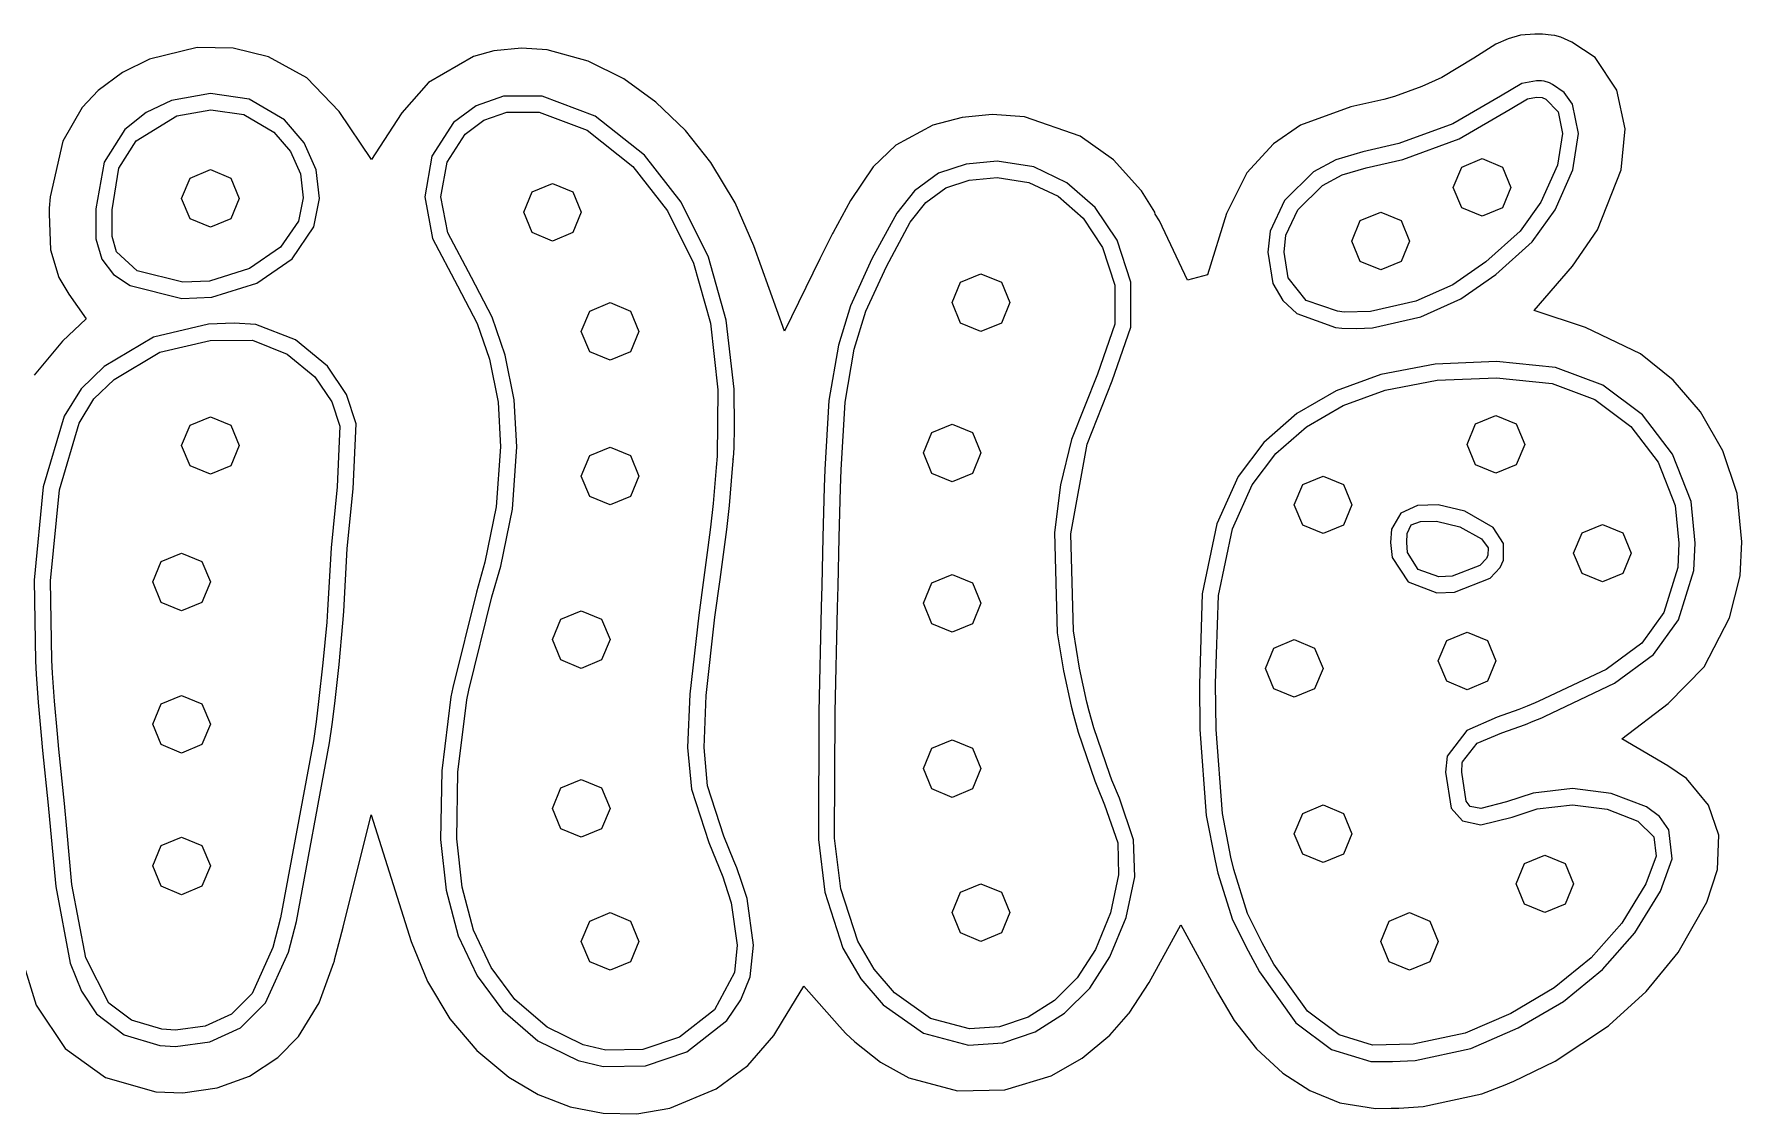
# Model space of a CAD drawing. Extents: x -1.8 to 96.1, y -1.8 to 29.4.
# Drawn here: x 46.69 to 96.1, y -1.81 to 29.44 of the extents above; entities that cross this region are included whole.
import ezdxf

# ---------------------------------------------------------------- set-up
doc = ezdxf.new("R2010")
doc.units = 0

msp = doc.modelspace()

# ---------------------------------------------------------------- linework, layer by layer
at = {"layer": 'Bulbs'}
for p, q in [((87.996783, 25.590767), (88.58605, 25.83485)), ((88.58605, 25.83485), (89.175317, 25.590767)), ((50.952, 24.6848), (51.196083, 25.274067)), ((51.196083, 25.274067), (51.78535, 25.51815)), ((51.78535, 25.51815), (52.374617, 25.274067)), ((52.374617, 25.274067), (52.6187, 24.6848)), ((87.7527, 25.0015), (87.996783, 25.590767)), ((89.175317, 25.590767), (89.4194, 25.0015)), ((60.8522, 24.2848), (61.096283, 24.874067)), ((61.096283, 24.874067), (61.68555, 25.11815)), ((61.68555, 25.11815), (62.274817, 24.874067)), ((62.274817, 24.874067), (62.5189, 24.2848)), ((87.996783, 24.412233), (87.7527, 25.0015)), ((89.4194, 25.0015), (89.175317, 24.412233)), ((89.4194, 25.0015), (89.4194, 25.0015)), ((51.196083, 24.095533), (50.952, 24.6848)), ((52.6187, 24.6848), (52.374617, 24.095533)), ((52.6187, 24.6848), (52.6187, 24.6848)), ((61.096283, 23.695533), (60.8522, 24.2848)), ((62.5189, 24.2848), (62.274817, 23.695533)), ((62.5189, 24.2848), (62.5189, 24.2848)), ((85.063383, 24.040767), (85.65265, 24.28485)), ((85.65265, 24.28485), (86.241917, 24.040767)), ((88.58605, 24.16815), (87.996783, 24.412233)), ((89.175317, 24.412233), (88.58605, 24.16815)), ((51.78535, 23.85145), (51.196083, 24.095533)), ((52.374617, 24.095533), (51.78535, 23.85145)), ((84.8193, 23.4515), (85.063383, 24.040767)), ((86.241917, 24.040767), (86.486, 23.4515)), ((61.68555, 23.45145), (61.096283, 23.695533)), ((62.274817, 23.695533), (61.68555, 23.45145)), ((85.063383, 22.862233), (84.8193, 23.4515)), ((86.486, 23.4515), (86.241917, 22.862233)), ((86.486, 23.4515), (86.486, 23.4515)), ((85.65265, 22.61815), (85.063383, 22.862233)), ((86.241917, 22.862233), (85.65265, 22.61815)), ((73.2524, 21.6681), (73.496483, 22.257367)), ((73.496483, 22.257367), (74.08575, 22.50145)), ((74.08575, 22.50145), (74.675017, 22.257367)), ((74.675017, 22.257367), (74.9191, 21.6681)), ((62.5189, 20.8348), (62.762983, 21.424067)), ((62.762983, 21.424067), (63.35225, 21.66815)), ((63.35225, 21.66815), (63.941517, 21.424067)), ((63.941517, 21.424067), (64.1856, 20.8348)), ((73.496483, 21.078833), (73.2524, 21.6681)), ((74.9191, 21.6681), (74.675017, 21.078833)), ((74.9191, 21.6681), (74.9191, 21.6681)), ((62.762983, 20.245533), (62.5189, 20.8348)), ((64.1856, 20.8348), (63.941517, 20.245533)), ((64.1856, 20.8348), (64.1856, 20.8348)), ((74.08575, 20.83475), (73.496483, 21.078833)), ((74.675017, 21.078833), (74.08575, 20.83475)), ((63.35225, 20.00145), (62.762983, 20.245533)), ((63.941517, 20.245533), (63.35225, 20.00145)), ((51.196083, 18.123967), (51.78535, 18.36805)), ((51.78535, 18.36805), (52.374617, 18.123967)), ((88.396783, 18.157267), (88.98605, 18.40135)), ((88.98605, 18.40135), (89.575317, 18.157267)), ((50.952, 17.5347), (51.196083, 18.123967)), ((52.374617, 18.123967), (52.6187, 17.5347)), ((72.4191, 17.318), (72.663183, 17.907267)), ((72.663183, 17.907267), (73.25245, 18.15135)), ((73.25245, 18.15135), (73.841717, 17.907267)), ((73.841717, 17.907267), (74.0858, 17.318)), ((88.1527, 17.568), (88.396783, 18.157267)), ((89.575317, 18.157267), (89.8194, 17.568)), ((51.196083, 16.945433), (50.952, 17.5347)), ((52.6187, 17.5347), (52.374617, 16.945433)), ((52.6187, 17.5347), (52.6187, 17.5347)), ((62.762983, 17.240567), (63.35225, 17.48465)), ((63.35225, 17.48465), (63.941517, 17.240567)), ((72.663183, 16.728733), (72.4191, 17.318)), ((74.0858, 17.318), (73.841717, 16.728733)), ((74.0858, 17.318), (74.0858, 17.318)), ((88.396783, 16.978733), (88.1527, 17.568)), ((89.8194, 17.568), (89.575317, 16.978733)), ((89.8194, 17.568), (89.8194, 17.568)), ((51.78535, 16.70135), (51.196083, 16.945433)), ((52.374617, 16.945433), (51.78535, 16.70135)), ((62.5189, 16.6513), (62.762983, 17.240567)), ((63.941517, 17.240567), (64.1856, 16.6513)), ((88.98605, 16.73465), (88.396783, 16.978733)), ((89.575317, 16.978733), (88.98605, 16.73465)), ((62.762983, 16.062033), (62.5189, 16.6513)), ((64.1856, 16.6513), (63.941517, 16.062033)), ((64.1856, 16.6513), (64.1856, 16.6513)), ((73.25245, 16.48465), (72.663183, 16.728733)), ((73.841717, 16.728733), (73.25245, 16.48465)), ((83.1526, 15.818), (83.396683, 16.407267)), ((83.396683, 16.407267), (83.98595, 16.65135)), ((83.98595, 16.65135), (84.575217, 16.407267)), ((84.575217, 16.407267), (84.8193, 15.818)), ((63.35225, 15.81795), (62.762983, 16.062033)), ((63.941517, 16.062033), (63.35225, 15.81795)), ((83.396683, 15.228733), (83.1526, 15.818)), ((84.8193, 15.818), (84.575217, 15.228733)), ((84.8193, 15.818), (84.8193, 15.818)), ((83.98595, 14.98465), (83.396683, 15.228733)), ((84.575217, 15.228733), (83.98595, 14.98465)), ((91.2361, 14.418), (91.480183, 15.007267)), ((91.480183, 15.007267), (92.06945, 15.25135)), ((92.06945, 15.25135), (92.658717, 15.007267)), ((92.658717, 15.007267), (92.9028, 14.418)), ((50.362683, 14.173867), (50.95195, 14.41795)), ((50.95195, 14.41795), (51.541217, 14.173867)), ((91.480183, 13.828733), (91.2361, 14.418)), ((92.9028, 14.418), (92.658717, 13.828733)), ((92.9028, 14.418), (92.9028, 14.418)), ((50.1186, 13.5846), (50.362683, 14.173867)), ((51.541217, 14.173867), (51.7853, 13.5846)), ((50.362683, 12.995333), (50.1186, 13.5846)), ((51.7853, 13.5846), (51.541217, 12.995333)), ((51.7853, 13.5846), (51.7853, 13.5846)), ((72.4191, 12.9679), (72.663183, 13.557167)), ((72.663183, 13.557167), (73.25245, 13.80125)), ((73.25245, 13.80125), (73.841717, 13.557167)), ((73.841717, 13.557167), (74.0858, 12.9679)), ((92.06945, 13.58465), (91.480183, 13.828733)), ((92.658717, 13.828733), (92.06945, 13.58465)), ((50.95195, 12.75125), (50.362683, 12.995333)), ((51.541217, 12.995333), (50.95195, 12.75125)), ((72.663183, 12.378633), (72.4191, 12.9679)), ((74.0858, 12.9679), (73.841717, 12.378633)), ((74.0858, 12.9679), (74.0858, 12.9679)), ((61.6855, 11.9179), (61.929583, 12.507167)), ((61.929583, 12.507167), (62.51885, 12.75125)), ((62.51885, 12.75125), (63.108117, 12.507167)), ((63.108117, 12.507167), (63.3522, 11.9179)), ((73.25245, 12.13455), (72.663183, 12.378633)), ((73.841717, 12.378633), (73.25245, 12.13455)), ((61.929583, 11.328633), (61.6855, 11.9179)), ((63.3522, 11.9179), (63.108117, 11.328633)), ((63.3522, 11.9179), (63.3522, 11.9179)), ((82.563383, 11.673867), (83.15265, 11.91795)), ((83.15265, 11.91795), (83.741917, 11.673867)), ((87.3194, 11.3012), (87.563483, 11.890467)), ((87.563483, 11.890467), (88.15275, 12.13455)), ((88.15275, 12.13455), (88.742017, 11.890467)), ((88.742017, 11.890467), (88.9861, 11.3012)), ((82.3193, 11.0846), (82.563383, 11.673867)), ((83.741917, 11.673867), (83.986, 11.0846)), ((62.51885, 11.08455), (61.929583, 11.328633)), ((63.108117, 11.328633), (62.51885, 11.08455)), ((82.563383, 10.495333), (82.3193, 11.0846)), ((83.986, 11.0846), (83.741917, 10.495333)), ((83.986, 11.0846), (83.986, 11.0846)), ((87.563483, 10.711933), (87.3194, 11.3012)), ((88.9861, 11.3012), (88.742017, 10.711933)), ((88.9861, 11.3012), (88.9861, 11.3012)), ((83.15265, 10.25125), (82.563383, 10.495333)), ((83.741917, 10.495333), (83.15265, 10.25125)), ((88.15275, 10.46785), (87.563483, 10.711933)), ((88.742017, 10.711933), (88.15275, 10.46785)), ((50.1186, 9.46787), (50.362683, 10.057137)), ((50.362683, 10.057137), (50.95195, 10.30122)), ((50.95195, 10.30122), (51.541217, 10.057137)), ((51.541217, 10.057137), (51.7853, 9.46787)), ((50.362683, 8.878603), (50.1186, 9.46787)), ((51.7853, 9.46787), (51.541217, 8.878603)), ((51.7853, 9.46787), (51.7853, 9.46787)), ((72.663183, 8.773777), (73.25245, 9.01786)), ((73.25245, 9.01786), (73.841717, 8.773777)), ((50.95195, 8.63452), (50.362683, 8.878603)), ((51.541217, 8.878603), (50.95195, 8.63452)), ((72.4191, 8.18451), (72.663183, 8.773777)), ((73.841717, 8.773777), (74.0858, 8.18451)), ((72.663183, 7.595243), (72.4191, 8.18451)), ((74.0858, 8.18451), (73.841717, 7.595243)), ((74.0858, 8.18451), (74.0858, 8.18451)), ((61.6855, 7.03449), (61.929583, 7.623757)), ((61.929583, 7.623757), (62.51885, 7.86784)), ((62.51885, 7.86784), (63.108117, 7.623757)), ((63.108117, 7.623757), (63.3522, 7.03449)), ((73.25245, 7.35116), (72.663183, 7.595243)), ((73.841717, 7.595243), (73.25245, 7.35116)), ((61.929583, 6.445223), (61.6855, 7.03449)), ((63.3522, 7.03449), (63.108117, 6.445223)), ((63.3522, 7.03449), (63.3522, 7.03449)), ((83.396683, 6.890407), (83.98595, 7.13449)), ((83.98595, 7.13449), (84.575217, 6.890407)), ((62.51885, 6.20114), (61.929583, 6.445223)), ((63.108117, 6.445223), (62.51885, 6.20114)), ((83.1526, 6.30114), (83.396683, 6.890407)), ((84.575217, 6.890407), (84.8193, 6.30114)), ((50.1186, 5.36779), (50.362683, 5.957057)), ((50.362683, 5.957057), (50.95195, 6.20114)), ((50.95195, 6.20114), (51.541217, 5.957057)), ((51.541217, 5.957057), (51.7853, 5.36779)), ((83.396683, 5.711873), (83.1526, 6.30114)), ((84.8193, 6.30114), (84.575217, 5.711873)), ((84.8193, 6.30114), (84.8193, 6.30114)), ((83.98595, 5.46779), (83.396683, 5.711873)), ((84.575217, 5.711873), (83.98595, 5.46779)), ((89.5694, 4.85111), (89.813483, 5.440377)), ((89.813483, 5.440377), (90.40275, 5.68446)), ((90.40275, 5.68446), (90.992017, 5.440377)), ((90.992017, 5.440377), (91.2361, 4.85111)), ((50.362683, 4.778523), (50.1186, 5.36779)), ((51.7853, 5.36779), (51.541217, 4.778523)), ((51.7853, 5.36779), (51.7853, 5.36779)), ((50.95195, 4.53444), (50.362683, 4.778523)), ((51.541217, 4.778523), (50.95195, 4.53444)), ((73.2524, 4.01776), (73.496483, 4.607027)), ((73.496483, 4.607027), (74.08575, 4.85111)), ((74.08575, 4.85111), (74.675017, 4.607027)), ((74.675017, 4.607027), (74.9191, 4.01776)), ((89.813483, 4.261843), (89.5694, 4.85111)), ((91.2361, 4.85111), (90.992017, 4.261843)), ((91.2361, 4.85111), (91.2361, 4.85111)), ((62.762983, 3.773677), (63.35225, 4.01776)), ((63.35225, 4.01776), (63.941517, 3.773677)), ((73.496483, 3.428493), (73.2524, 4.01776)), ((74.9191, 4.01776), (74.675017, 3.428493)), ((74.9191, 4.01776), (74.9191, 4.01776)), ((85.896783, 3.773677), (86.48605, 4.01776)), ((86.48605, 4.01776), (87.075317, 3.773677)), ((90.40275, 4.01776), (89.813483, 4.261843)), ((90.992017, 4.261843), (90.40275, 4.01776)), ((62.5189, 3.18441), (62.762983, 3.773677)), ((63.941517, 3.773677), (64.1856, 3.18441)), ((85.6527, 3.18441), (85.896783, 3.773677)), ((87.075317, 3.773677), (87.3194, 3.18441)), ((62.762983, 2.595143), (62.5189, 3.18441)), ((64.1856, 3.18441), (63.941517, 2.595143)), ((64.1856, 3.18441), (64.1856, 3.18441)), ((74.08575, 3.18441), (73.496483, 3.428493)), ((74.675017, 3.428493), (74.08575, 3.18441)), ((85.896783, 2.595143), (85.6527, 3.18441)), ((87.3194, 3.18441), (87.075317, 2.595143)), ((87.3194, 3.18441), (87.3194, 3.18441)), ((63.35225, 2.35106), (62.762983, 2.595143)), ((63.941517, 2.595143), (63.35225, 2.35106)), ((86.48605, 2.35106), (85.896783, 2.595143)), ((87.075317, 2.595143), (86.48605, 2.35106))]:
    msp.add_line(p, q, dxfattribs=at)
at = {"layer": 'Layer 1'}
for p, q in [((89.342316, 29.300303), (88.986884, 29.150163)), ((89.698275, 29.412666), (89.342316, 29.300303)), ((90.1146, 29.4373), (89.698275, 29.412666)), ((90.114608, 29.437341), (90.1146, 29.4373)), ((90.334762, 29.432621), (90.114608, 29.437341)), ((90.590245, 29.404965), (90.334762, 29.432621)), ((90.689477, 29.394473), (90.590245, 29.404965)), ((90.864737, 29.349596), (90.689477, 29.394473)), ((91.185252, 29.209694), (90.864737, 29.349596)), ((91.859469, 28.761289), (91.185252, 29.209694)), ((50.024457, 28.717139), (49.243878, 28.328963)), ((51.399447, 29.048362), (50.024457, 28.717139)), ((52.448135, 29.033249), (51.399447, 29.048362)), ((53.466627, 28.785376), (52.448135, 29.033249)), ((54.575957, 28.170146), (53.466627, 28.785376)), ((59.400729, 28.793891), (58.100699, 28.042974)), ((59.989441, 28.95955), (59.400729, 28.793891)), ((60.786479, 29.029094), (59.989441, 28.95955)), ((61.530066, 28.984504), (60.786479, 29.029094)), ((62.721086, 28.657418), (61.530066, 28.984504)), ((88.343648, 28.746947), (87.425113, 28.184407)), ((88.986884, 29.150163), (88.343648, 28.746947)), ((92.48804, 27.817121), (91.859469, 28.761289)), ((49.243878, 28.328963), (48.542937, 27.81101)), ((55.508334, 27.195981), (54.575957, 28.170146)), ((63.746296, 28.143816), (62.721086, 28.657418)), ((87.425113, 28.184407), (86.84039, 27.926269)), ((48.542937, 27.81101), (48.072648, 27.316647)), ((51.7901, 27.7214), (50.66045, 27.516762)), ((52.904748, 27.555005), (51.790088, 27.721403)), ((51.790088, 27.721403), (51.7901, 27.7214)), ((58.100699, 28.042974), (57.330224, 27.158167)), ((64.675426, 27.470808), (63.746296, 28.143816)), ((86.84039, 27.926269), (86.050503, 27.634342)), ((89.732886, 28.007118), (89.120003, 27.644867)), ((90.1649, 28.0898), (89.732886, 28.007118)), ((90.308045, 28.083603), (90.1649, 28.089804)), ((90.1649, 28.089804), (90.1649, 28.0898)), ((90.38194, 28.074302), (90.308045, 28.083603)), ((90.534903, 28.025209), (90.38194, 28.074302)), ((90.626886, 27.983351), (90.534903, 28.025209)), ((90.965785, 27.74764), (90.626886, 27.983351)), ((91.200302, 27.412011), (90.965785, 27.74764)), ((92.726281, 26.699881), (92.48804, 27.817121)), ((48.072648, 27.316647), (47.515855, 26.342442)), ((50.66045, 27.516762), (49.930768, 27.167395)), ((53.931038, 26.957626), (52.904748, 27.555005)), ((56.452733, 25.806091), (55.508334, 27.195981)), ((59.47859, 27.36274), (58.82532, 26.879075)), ((60.26399, 27.640268), (59.47859, 27.36274)), ((61.38485, 27.642852), (60.26399, 27.640268)), ((61.3848, 27.6428), (61.38485, 27.642852)), ((62.923313, 27.0669), (61.3848, 27.6428)), ((65.530572, 26.647628), (64.675426, 27.470808)), ((84.788508, 27.332684), (83.332718, 26.801852)), ((85.739195, 27.550136), (84.788508, 27.332684)), ((86.050503, 27.634342), (85.739195, 27.550136)), ((89.120003, 27.644867), (87.737663, 26.84285)), ((91.381879, 26.560701), (91.200302, 27.412011)), ((49.930768, 27.167395), (49.30859, 26.682189)), ((54.499572, 26.289781), (53.931038, 26.957626)), ((57.31156, 27.129361), (56.452733, 25.806091)), ((57.330224, 27.158167), (57.31156, 27.129361)), ((58.82532, 26.879075), (58.19832, 25.907361)), ((64.3479, 25.9375), (62.923313, 27.0669)), ((72.687854, 26.803761), (71.622054, 26.221062)), ((73.536924, 27.028027), (72.687854, 26.803761)), ((74.412044, 27.108102), (73.536924, 27.028027)), ((75.344658, 27.043999), (74.412044, 27.108102)), ((76.951818, 26.481749), (75.344658, 27.043999)), ((83.332718, 26.801852), (82.547036, 26.25919)), ((87.737663, 26.84285), (86.177553, 26.269759)), ((92.609014, 25.515961), (92.726281, 26.699881)), ((47.515855, 26.342442), (47.147716, 24.731052)), ((49.30859, 26.682189), (48.709506, 25.728696)), ((54.843353, 25.514291), (54.499572, 26.289781)), ((66.271896, 25.720548), (65.530572, 26.647628)), ((71.622054, 26.221062), (70.970549, 25.597622)), ((77.916577, 25.798158), (76.951818, 26.481749)), ((82.547036, 26.25919), (81.783617, 25.420795)), ((86.177553, 26.269759), (85.138863, 26.029981)), ((91.21667, 25.510514), (91.381879, 26.560701)), ((48.709506, 25.728696), (48.472465, 24.377939)), ((58.19832, 25.907361), (57.987648, 24.731925)), ((65.414381, 24.579166), (64.3479, 25.9375)), ((66.970832, 24.558563), (66.271896, 25.720548)), ((74.5535, 25.7618), (73.654433, 25.67726)), ((74.553516, 25.76181), (74.5535, 25.7618)), ((75.611231, 25.598956), (74.553516, 25.76181)), ((78.713838, 24.924529), (77.916577, 25.798158)), ((84.35584, 25.802864), (83.703813, 25.452239)), ((85.138863, 26.029981), (84.35584, 25.802864)), ((54.942462, 24.685582), (54.843353, 25.514291)), ((70.970549, 25.597622), (70.311501, 24.624396)), ((72.86058, 25.413501), (72.159848, 24.902422)), ((73.654433, 25.67726), (72.86058, 25.413501)), ((76.573949, 25.139317), (75.611231, 25.598956)), ((81.783617, 25.420795), (81.195375, 24.248955)), ((83.703813, 25.452239), (82.870789, 24.6249)), ((90.702335, 24.349471), (91.21667, 25.510514)), ((91.9255, 23.778171), (92.609014, 25.515961)), ((47.147716, 24.731052), (47.124164, 24.399906)), ((57.987648, 24.731925), (58.214507, 23.525795)), ((72.159848, 24.902422), (71.653897, 24.258348)), ((77.394355, 24.42016), (76.573949, 25.139317)), ((78.728826, 24.904205), (78.713838, 24.924529)), ((79.120807, 24.289476), (78.728826, 24.904205)), ((47.118056, 24.266352), (47.116922, 24.238667)), ((47.116922, 24.238667), (47.16041, 23.200687)), ((47.119056, 24.292222), (47.118056, 24.266352)), ((47.122881, 24.374635), (47.119056, 24.292222)), ((47.124164, 24.399906), (47.122881, 24.374635)), ((48.472465, 24.377939), (48.475817, 23.517565)), ((54.776981, 23.858076), (54.942462, 24.685582)), ((66.205345, 22.980104), (65.414381, 24.579166)), ((67.512806, 23.315288), (66.970832, 24.558563)), ((70.311501, 24.624396), (69.805963, 23.695813)), ((71.653897, 24.258348), (70.928918, 22.935102)), ((78.025136, 23.47875), (77.394355, 24.42016)), ((79.123724, 24.226554), (79.120807, 24.289476)), ((79.252698, 24.033093), (79.123724, 24.226554)), ((81.195375, 24.248955), (80.639314, 22.475575)), ((82.870789, 24.6249), (82.450144, 23.740201)), ((90.040614, 23.424754), (90.702335, 24.349471)), ((54.15121, 22.931509), (54.776981, 23.858076)), ((80.058996, 22.321633), (79.252698, 24.033093)), ((82.450144, 23.740201), (82.38348, 23.127836)), ((91.200405, 22.721221), (91.9255, 23.778171)), ((48.475817, 23.517565), (48.64455, 22.922219)), ((58.214507, 23.525795), (58.937459, 22.151205)), ((68.396952, 20.839998), (67.512806, 23.315288)), ((69.792864, 23.670566), (69.422492, 22.932028)), ((69.805963, 23.695813), (69.792864, 23.670566)), ((78.41891, 22.26539), (78.025136, 23.47875)), ((88.987195, 22.479301), (90.040614, 23.424754)), ((47.16041, 23.200687), (47.402347, 22.39557)), ((48.64455, 22.922219), (48.98448, 22.485769)), ((53.129541, 22.229756), (54.15121, 22.931509)), ((66.716403, 21.165797), (66.205345, 22.980104)), ((69.422492, 22.932028), (68.396952, 20.839998)), ((70.928918, 22.935102), (70.309836, 21.579112)), ((82.38348, 23.127836), (82.536443, 22.219882)), ((47.402347, 22.39557), (47.686458, 21.91827)), ((48.98448, 22.485769), (49.463104, 22.168778)), ((78.418381, 20.95901), (78.41891, 22.26539)), ((80.639314, 22.475575), (80.058996, 22.321633)), ((87.975375, 21.775986), (88.987195, 22.479301)), ((90.089805, 21.443681), (91.200405, 22.721221)), ((47.686458, 21.91827), (48.19451, 21.20082)), ((49.463104, 22.168778), (50.956554, 21.791024)), ((50.956554, 21.791024), (51.831951, 21.828231)), ((51.831951, 21.828231), (53.129541, 22.229756)), ((58.937459, 22.151205), (59.503101, 21.063101)), ((82.536443, 22.219882), (82.817838, 21.733774)), ((86.817305, 21.261806), (87.975375, 21.775986)), ((70.309836, 21.579112), (69.960504, 20.437582)), ((82.817838, 21.733774), (83.228804, 21.355475)), ((83.228804, 21.355475), (84.345113, 20.951232)), ((85.414295, 20.941413), (86.817305, 21.261806)), ((91.575805, 20.953286), (90.089805, 21.443681)), ((48.19451, 21.20082), (47.509343, 20.554773)), ((51.735297, 21.045327), (50.144627, 20.670832)), ((52.4722, 21.0784), (51.735297, 21.045327)), ((52.472201, 21.07841), (52.4722, 21.0784)), ((53.103687, 21.039136), (52.472201, 21.07841)), ((54.244325, 20.589622), (53.103687, 21.039136)), ((59.503101, 21.063101), (59.864534, 20.031445)), ((66.943162, 19.161731), (66.716403, 21.165797)), ((77.88508, 19.40458), (78.418381, 20.95901)), ((84.345113, 20.951232), (84.526495, 20.927978)), ((84.526495, 20.927978), (84.954892, 20.916092)), ((84.954892, 20.916092), (85.414295, 20.941413)), ((93.174255, 20.186237), (91.575805, 20.953286)), ((47.509343, 20.554773), (46.6852, 19.567326)), ((50.144627, 20.670832), (48.712747, 19.816977)), ((55.171777, 19.831976), (54.244325, 20.589622)), ((69.960504, 20.437582), (69.686718, 18.839134)), ((48.712747, 19.816977), (48.04709, 19.174351)), ((55.725314, 19.014494), (55.171777, 19.831976)), ((59.864534, 20.031445), (60.110783, 18.793046)), ((87.230104, 19.892248), (85.65614, 19.589086)), ((89.0089, 19.968391), (87.230104, 19.892248)), ((89.008894, 19.968328), (89.0089, 19.968391)), ((90.713184, 19.792628), (89.008894, 19.968328)), ((92.077322, 19.27898), (90.713184, 19.792628)), ((94.11815, 19.427577), (93.174255, 20.186237)), ((77.156442, 17.57317), (77.88508, 19.40458)), ((85.65614, 19.589086), (84.367364, 19.117987)), ((93.224767, 18.42178), (92.077322, 19.27898)), ((94.907225, 18.508907), (94.11815, 19.427577)), ((48.04709, 19.174351), (47.558817, 18.379857)), ((56.00325, 18.158696), (55.725314, 19.014494)), ((60.110783, 18.793046), (60.183375, 17.493105)), ((66.951946, 18.034151), (66.943162, 19.161731)), ((69.686718, 18.839134), (69.564145, 16.838322)), ((84.367364, 19.117987), (83.229588, 18.457636)), ((47.558817, 18.379857), (46.946635, 16.336816)), ((83.229588, 18.457636), (82.272722, 17.624425)), ((94.097108, 17.27978), (93.224767, 18.42178)), ((95.552286, 17.380538), (94.907225, 18.508907)), ((55.919533, 16.279746), (56.00325, 18.158696)), ((66.941098, 17.492583), (66.951946, 18.034151)), ((60.183375, 17.493105), (60.059352, 15.759875)), ((66.913714, 17.130331), (66.932843, 17.296729)), ((66.932843, 17.296729), (66.941098, 17.492583)), ((76.683642, 14.982486), (77.156442, 17.57317)), ((82.272722, 17.624425), (81.52668, 16.634746)), ((95.964155, 16.147787), (95.552286, 17.380538)), ((66.805179, 15.80225), (66.89768, 16.86523)), ((66.89768, 16.86523), (66.912153, 17.079687)), ((66.912153, 17.079687), (66.917842, 17.147383)), ((66.917842, 17.147383), (66.913714, 17.130331)), ((69.564145, 16.838322), (69.547106, 16.324659)), ((94.635934, 15.911728), (94.097108, 17.27978)), ((46.946635, 16.336816), (46.687037, 13.635447)), ((69.547106, 16.324659), (69.513517, 14.885469)), ((81.52668, 16.634746), (80.912765, 15.269456)), ((55.748483, 14.556856), (55.919533, 16.279746)), ((94.756856, 14.708188), (94.635934, 15.911728)), ((96.104139, 14.742017), (95.964155, 16.147787)), ((60.059352, 15.759875), (59.730174, 14.163075)), ((66.728181, 15.104619), (66.805179, 15.80225)), ((86.537978, 15.239115), (86.809557, 15.339222)), ((86.809557, 15.339222), (87.263275, 15.34594)), ((87.26327, 15.345941), (87.939713, 15.18471)), ((87.263275, 15.34594), (87.26327, 15.345941)), ((66.652735, 14.52481), (66.728181, 15.104619)), ((69.513517, 14.885469), (69.481476, 13.484009)), ((76.763187, 12.17557), (76.683642, 14.982486)), ((80.912765, 15.269456), (80.488106, 13.245254)), ((86.408026, 14.72634), (86.420435, 14.990923)), ((86.420435, 14.990923), (86.537978, 15.239115)), ((87.939713, 15.18471), (88.574815, 14.834861)), ((88.574815, 14.834861), (88.76223, 14.570601)), ((55.647198, 12.730096), (55.748483, 14.556856)), ((66.535945, 13.652513), (66.652735, 14.52481)), ((86.433347, 14.434368), (86.408026, 14.72634)), ((86.736386, 13.941707), (86.433347, 14.434368)), ((88.755165, 14.357888), (88.718994, 14.26332)), ((88.76223, 14.570601), (88.755165, 14.357888)), ((94.71293, 13.92064), (94.756856, 14.708188)), ((96.052418, 13.763677), (96.104139, 14.742017)), ((59.730174, 14.163075), (59.482646, 13.292328)), ((87.332516, 13.73777), (86.736386, 13.941707)), ((88.52469, 14.061265), (87.722673, 13.75379)), ((88.718994, 14.26332), (88.52469, 14.061265)), ((94.266446, 12.48817), (94.71293, 13.92064)), ((46.687037, 13.635447), (46.722176, 11.291927)), ((66.385051, 12.562663), (66.535945, 13.652513)), ((69.481476, 13.484009), (69.463379, 12.860275)), ((87.722673, 13.75379), (87.332516, 13.73777)), ((95.750802, 12.548717), (96.052418, 13.763677)), ((59.482646, 13.292328), (58.797416, 10.534878)), ((69.463379, 12.860275), (69.395166, 9.828935)), ((80.488106, 13.245254), (80.404787, 10.632016)), ((55.512854, 11.195306), (55.622407, 12.394716)), ((55.622407, 12.394716), (55.647198, 12.730096)), ((66.130803, 10.300793), (66.385051, 12.562663)), ((93.546079, 11.48358), (94.266446, 12.48817)), ((95.012822, 11.133857), (95.750802, 12.548717)), ((76.933719, 11.09553), (76.763187, 12.17557)), ((92.422803, 10.65259), (93.546079, 11.48358)), ((46.722176, 11.291927), (46.748026, 10.91469)), ((46.748026, 10.91469), (46.806935, 10.09562)), ((55.38728, 10.069276), (55.512854, 11.195306)), ((77.151794, 10.110062), (76.933719, 11.09553)), ((93.970702, 10.065017), (95.012822, 11.133857)), ((58.797416, 10.534878), (58.747291, 10.264094)), ((80.404787, 10.632016), (80.422885, 9.321506)), ((90.413979, 9.69816), (92.422803, 10.65259)), ((46.806935, 10.09562), (46.889618, 9.147358)), ((55.3108, 9.465179), (55.38728, 10.069276)), ((58.747291, 10.264094), (58.480642, 8.122624)), ((66.071367, 8.796311), (66.130803, 10.300793)), ((77.220006, 9.842895), (77.151794, 10.110062)), ((92.628742, 9.047757), (93.970702, 10.065017)), ((55.235867, 8.928778), (55.3108, 9.465179)), ((69.395166, 9.828935), (69.380191, 6.137175)), ((77.35488, 9.367472), (77.220006, 9.842895)), ((89.161858, 9.21912), (89.843471, 9.461999)), ((89.843471, 9.461999), (90.069814, 9.5545)), ((90.069814, 9.5545), (90.312691, 9.653718)), ((90.312691, 9.653718), (90.413979, 9.69816)), ((46.889618, 9.147358), (46.931993, 8.705525)), ((54.275722, 3.757008), (55.235867, 8.928778)), ((77.813767, 8.011482), (77.35488, 9.367472)), ((80.422885, 9.321506), (80.422885, 9.320977)), ((80.422885, 9.320977), (80.603235, 6.823457)), ((88.017227, 8.378345), (88.441491, 8.920947)), ((88.441491, 8.920947), (89.161858, 9.21912)), ((93.963232, 8.265825), (92.628742, 9.047757)), ((46.931993, 8.705525), (47.09064, 7.126815)), ((66.167492, 7.684423), (66.071367, 8.796311)), ((58.480642, 8.122624), (58.442402, 6.129464)), ((77.877328, 7.851285), (77.813767, 8.011482)), ((88.003284, 8.077588), (88.0131, 8.355607)), ((88.121621, 7.243532), (88.003284, 8.077588)), ((88.0131, 8.355607), (88.017227, 8.378345)), ((94.502388, 7.895324), (93.963232, 8.265825)), ((66.643432, 6.230253), (66.167492, 7.684423)), ((78.092302, 7.324703), (77.877328, 7.851285)), ((90.068788, 7.475559), (89.290541, 7.219244)), ((91.201602, 7.605566), (90.068788, 7.475559)), ((92.319298, 7.465224), (91.201602, 7.605566)), ((93.346678, 7.081528), (92.319298, 7.465224)), ((95.135537, 7.130447), (94.502388, 7.895324)), ((47.09064, 7.126815), (47.157302, 6.401279)), ((78.500728, 6.121084), (78.092302, 7.324703)), ((88.244094, 7.091087), (88.121621, 7.243532)), ((88.552087, 7.031659), (88.244094, 7.091087)), ((89.290541, 7.219244), (88.552087, 7.031659)), ((93.723828, 6.794214), (93.346678, 7.081528)), ((95.436275, 6.259323), (95.135537, 7.130447)), ((55.625759, 3.601218), (56.441634, 6.850768)), ((56.441634, 6.850768), (57.598984, 3.184868)), ((80.603235, 6.823457), (80.860066, 5.518107)), ((93.988448, 6.414124), (93.723828, 6.794214)), ((47.157302, 6.401279), (47.308715, 4.776579)), ((58.442402, 6.129464), (58.60678, 4.664293)), ((66.935921, 5.512468), (66.643432, 6.230253)), ((69.380191, 6.137175), (69.567775, 4.608075)), ((78.537754, 5.056113), (78.500728, 6.121084)), ((94.091283, 5.572316), (93.988448, 6.414124)), ((95.403886, 5.260918), (95.436275, 6.259323)), ((67.017053, 5.31093), (66.935921, 5.512468)), ((80.860066, 5.518107), (80.942232, 5.162574)), ((93.749704, 4.640074), (94.091283, 5.572316)), ((67.060976, 5.194658), (67.017053, 5.31093)), ((67.060977, 5.194129), (67.060976, 5.194658)), ((67.119889, 5.030315), (67.060977, 5.194129)), ((67.31626, 4.423635), (67.119889, 5.030315)), ((78.283499, 3.872542), (78.537754, 5.056113)), ((80.942232, 5.162574), (81.361326, 3.805034)), ((95.091206, 4.322203), (95.403886, 5.260918)), ((47.308715, 4.776579), (47.728021, 2.558614)), ((58.60678, 4.664293), (58.960841, 3.34877)), ((69.567775, 4.608075), (70.092808, 2.987505)), ((93.010457, 3.433455), (93.749704, 4.640074)), ((67.50591, 3.076435), (67.31626, 4.423635)), ((94.257526, 2.864643), (95.091206, 4.322203)), ((54.043177, 2.875409), (54.275722, 3.757008)), ((55.380884, 2.651821), (55.625759, 3.601218)), ((77.818935, 2.733773), (78.283499, 3.872542)), ((78.949031, 1.994137), (79.873251, 3.662697)), ((79.873251, 3.662697), (80.932481, 1.714287)), ((81.361326, 3.805034), (81.815562, 2.912583)), ((46.192704, 3.119581), (46.747427, 1.336771)), ((57.598984, 3.184868), (58.069432, 2.023349)), ((58.960841, 3.34877), (59.50772, 2.187885)), ((67.404625, 2.158146), (67.50591, 3.076435)), ((70.092808, 2.987505), (70.610751, 2.103373)), ((92.072365, 2.368197), (93.010457, 3.433455)), ((47.728021, 2.558614), (48.058132, 1.740522)), ((53.381204, 1.404179), (54.043177, 2.875409)), ((54.934008, 1.411655), (55.358411, 2.572785)), ((55.358411, 2.572785), (55.365487, 2.597649)), ((55.365487, 2.597649), (55.373873, 2.626953)), ((55.373873, 2.626953), (55.380884, 2.651821)), ((77.232903, 1.835182), (77.818935, 2.733773)), ((81.815562, 2.912583), (82.142674, 2.308486)), ((93.337548, 1.737712), (94.257526, 2.864643)), ((58.069432, 2.023349), (58.712594, 0.948308)), ((59.50772, 2.187885), (60.250552, 1.186624)), ((67.137696, 1.489949), (67.404625, 2.158146)), ((70.610751, 2.103373), (71.252938, 1.351435)), ((78.370624, 1.107631), (78.949031, 1.994137)), ((82.142674, 2.308486), (83.199974, 0.832096)), ((90.942515, 1.448629), (92.072365, 2.368197)), ((48.058132, 1.740522), (48.491585, 1.092569)), ((66.734782, 0.897917), (67.137696, 1.489949)), ((68.342463, 0.873483), (68.963035, 1.893393)), ((68.963035, 1.893393), (69.990815, 0.721063)), ((76.504506, 1.105126), (77.232903, 1.835182)), ((80.932481, 1.714287), (81.415222, 0.896211)), ((92.263566, 0.756123), (93.337548, 1.737712)), ((46.747427, 1.336771), (47.582617, 0.089291)), ((48.491585, 1.092569), (49.292117, 0.481713)), ((52.654117, 0.687945), (53.381204, 1.404179)), ((54.335923, 0.432697), (54.934008, 1.411655)), ((60.250552, 1.186624), (61.266288, 0.311294)), ((71.252938, 1.351435), (72.423828, 0.529499)), ((75.657274, 0.567857), (76.504506, 1.105126)), ((77.812252, 0.474666), (78.355055, 1.087482)), ((78.355055, 1.087482), (78.370624, 1.107631)), ((89.627994, 0.679084), (90.942515, 1.448629)), ((51.766343, 0.27971), (52.654117, 0.687945)), ((58.712594, 0.948308), (59.493363, 0.030417)), ((65.573735, -0.010714), (66.734782, 0.897917)), ((68.089226, 0.465797), (68.342463, 0.873483)), ((69.990815, 0.721063), (70.176027, 0.523372)), ((70.176027, 0.523372), (70.431402, 0.275357)), ((72.423828, 0.529499), (73.720998, 0.180445)), ((74.714735, 0.247623), (75.657274, 0.567857)), ((81.415222, 0.896211), (82.057025, 0.078587)), ((83.199974, 0.832096), (84.230163, 0.058893)), ((88.258054, 0.087392), (89.627994, 0.679084)), ((90.705648, -0.277755), (92.243318, 0.740015)), ((92.243318, 0.740015), (92.263566, 0.756123)), ((47.582617, 0.089291), (48.753127, -0.753058)), ((49.292117, 0.481713), (50.321445, 0.176347)), ((50.321445, 0.176347), (50.776197, 0.147926)), ((50.776197, 0.147926), (51.766343, 0.27971)), ((53.739856, -0.17873), (54.335923, 0.432697)), ((59.493363, 0.030417), (60.418554, -0.741362)), ((61.266288, 0.311294), (62.426642, -0.257726)), ((67.34262, -0.405431), (68.089226, 0.465797)), ((70.431402, 0.275357), (71.174973, -0.306248)), ((73.720998, 0.180445), (74.714735, 0.247623)), ((77.016266, -0.190995), (77.812252, 0.474666)), ((82.057025, 0.078587), (82.819932, -0.626729)), ((84.230163, 0.058893), (85.371414, -0.291864)), ((86.645754, -0.260908), (88.258054, 0.087392)), ((52.917363, -0.713057), (53.739856, -0.17873)), ((62.426642, -0.257726), (63.154245, -0.431359)), ((63.154245, -0.431359), (64.377897, -0.41257)), ((64.377897, -0.41257), (65.573735, -0.010714)), ((66.417736, -1.085093), (67.34262, -0.405431)), ((71.174973, -0.306248), (72.002752, -0.759473)), ((76.114932, -0.704534), (77.016266, -0.190995)), ((85.371414, -0.291864), (85.98998, -0.293981)), ((85.98998, -0.293981), (86.645754, -0.260908)), ((89.482708, -0.87008), (90.705648, -0.277755)), ((48.753127, -0.753058), (50.205987, -1.166681)), ((51.979472, -1.05726), (52.917363, -0.713057)), ((60.418554, -0.741362), (61.275811, -1.241933)), ((72.002752, -0.759473), (73.408212, -1.143636)), ((74.778572, -1.110347), (76.114932, -0.704534)), ((82.819932, -0.626729), (83.604364, -1.132666)), ((88.583421, -1.226957), (89.257261, -0.965977)), ((89.257261, -0.965977), (89.4583, -0.880619)), ((89.4583, -0.880619), (89.482708, -0.87008)), ((50.205987, -1.166681), (50.989843, -1.196223)), ((50.989843, -1.196223), (51.979472, -1.05726)), ((61.275811, -1.241933), (62.202074, -1.598414)), ((65.078886, -1.638824), (66.417736, -1.085093)), ((73.408212, -1.143636), (74.778572, -1.110347)), ((83.604364, -1.132666), (84.469032, -1.482904)), ((86.879991, -1.589631), (88.583421, -1.226957)), ((62.202074, -1.598414), (63.154046, -1.790505)), ((63.154046, -1.790505), (64.123505, -1.805406)), ((64.123505, -1.805406), (65.078886, -1.638824)), ((84.469032, -1.482904), (85.500622, -1.650151)), ((85.500622, -1.650151), (85.952306, -1.643041)), ((85.952306, -1.643041), (86.123696, -1.637996)), ((86.123696, -1.637996), (86.174555, -1.636596)), ((86.174555, -1.636596), (86.879991, -1.589631))]:
    msp.add_line(p, q, dxfattribs=at)
at = {"layer": 'Text'}
for p, q in [((50.81853, 27.072425), (51.798808, 27.249709)), ((51.798808, 27.249709), (52.75445, 27.108281)), ((87.927594, 26.411159), (89.402624, 27.267278)), ((89.402624, 27.267278), (89.902254, 27.567033)), ((89.902254, 27.567033), (90.164986, 27.618074)), ((90.164986, 27.618074), (90.323703, 27.603575)), ((90.323703, 27.603575), (90.434505, 27.552481)), ((90.434505, 27.552481), (90.785712, 27.192946)), ((90.785712, 27.192946), (90.910405, 26.559287)), ((49.64132, 26.347522), (50.81853, 27.072425)), ((52.75445, 27.108281), (53.618582, 26.604441)), ((59.159186, 26.545387), (59.697755, 26.949288)), ((59.697755, 26.949288), (60.360386, 27.178509)), ((60.360386, 27.178509), (61.30207, 27.178509)), ((61.30207, 27.178509), (62.688517, 26.658241)), ((49.141217, 25.561265), (49.64132, 26.347522)), ((53.618582, 26.604441), (54.100642, 26.03992)), ((58.637906, 25.73635), (59.159186, 26.545387)), ((62.688517, 26.658241), (64.01069, 25.607769)), ((86.291024, 25.811921), (87.927594, 26.411159)), ((90.910405, 26.559287), (90.766818, 25.645458)), ((54.100642, 26.03992), (54.389029, 25.392004)), ((58.45945, 24.734707), (58.637906, 25.73635)), ((85.235874, 25.568112), (86.291024, 25.811921)), ((48.943581, 24.351392), (49.141217, 25.561265)), ((54.389029, 25.392004), (54.471342, 24.705336)), ((64.01069, 25.607769), (65.015787, 24.327477)), ((73.070597, 24.990781), (73.747274, 25.212764)), ((73.747274, 25.212764), (74.552417, 25.290141)), ((74.552417, 25.290141), (75.472979, 25.148386)), ((83.969184, 25.062206), (84.533613, 25.369348)), ((84.533613, 25.369348), (85.235874, 25.568112)), ((90.766818, 25.645458), (90.288916, 24.576357)), ((58.655642, 23.693027), (58.45945, 24.734707)), ((72.493627, 24.568951), (73.070597, 24.990781)), ((75.472979, 25.148386), (76.316507, 24.745387)), ((76.316507, 24.745387), (77.040627, 24.109232)), ((83.255515, 24.351355), (83.969184, 25.062206)), ((48.939897, 23.583469), (48.943581, 24.351392)), ((54.471342, 24.705336), (54.335178, 24.024561)), ((65.015787, 24.327477), (65.766077, 22.810007)), ((72.040842, 23.992766), (72.493627, 24.568951)), ((82.907183, 23.621417), (83.255515, 24.351355)), ((90.288916, 24.576357), (89.69084, 23.736518)), ((54.335178, 24.024561), (53.819026, 23.270187)), ((71.348147, 22.718001), (72.040842, 23.992766)), ((77.040627, 24.109232), (77.602967, 23.268011)), ((89.69084, 23.736518), (88.694276, 22.849207)), ((49.06458, 23.137172), (48.939897, 23.583469)), ((53.819026, 23.270187), (52.920788, 22.652921)), ((59.342434, 22.393007), (58.655642, 23.693027)), ((77.602967, 23.268011), (77.955646, 22.176331)), ((82.85557, 23.126336), (82.907183, 23.621417)), ((49.66851, 22.593437), (49.06458, 23.137172)), ((65.766077, 22.810007), (66.253999, 21.07522)), ((82.976459, 22.390251), (82.85557, 23.126336)), ((88.694276, 22.849207), (87.735925, 22.182124)), ((50.9852, 22.261672), (49.66851, 22.593437)), ((51.760208, 22.294322), (50.985194, 22.261676)), ((50.985194, 22.261676), (50.9852, 22.261672)), ((52.920788, 22.652921), (51.760208, 22.294322)), ((59.935613, 21.251247), (59.342434, 22.393007)), ((70.753395, 21.417981), (71.348147, 22.718001)), ((83.496248, 21.730548), (82.976459, 22.390251)), ((77.955646, 22.176331), (77.954546, 21.042981)), ((87.735925, 22.182124), (86.669235, 21.709812)), ((60.320904, 20.151307), (59.935613, 21.251247)), ((70.419285, 20.326301), (70.753395, 21.417981)), ((84.402529, 21.419579), (83.496248, 21.730548)), ((84.5942, 21.3952), (84.402529, 21.419579)), ((85.360875, 21.410382), (84.594195, 21.395193)), ((84.594195, 21.395193), (84.5942, 21.3952)), ((86.669235, 21.709812), (85.360875, 21.410382)), ((66.253999, 21.07522), (66.47199, 19.142979)), ((77.954546, 21.042981), (77.456568, 19.601291)), ((50.319223, 20.239603), (51.782776, 20.576377)), ((51.782776, 20.576377), (53.002016, 20.578817)), ((53.002016, 20.578817), (54.004714, 20.175167)), ((70.155724, 18.786406), (70.419285, 20.326301)), ((49.002426, 19.444567), (50.319223, 20.239603)), ((54.004714, 20.175167), (54.812606, 19.526057)), ((60.578023, 18.852126), (60.320904, 20.151307)), ((48.411314, 18.881926), (49.002426, 19.444567)), ((54.812606, 19.526057), (55.30225, 18.801074)), ((77.456568, 19.601291), (76.70476, 17.709591)), ((85.780682, 19.133692), (87.283999, 19.42417)), ((87.283999, 19.42417), (89.002602, 19.496618)), ((89.002602, 19.496618), (90.610962, 19.332272)), ((90.610962, 19.332272), (91.851095, 18.865804)), ((47.984586, 18.176247), (48.411314, 18.881926)), ((55.30225, 18.801074), (55.536012, 18.092907)), ((60.655122, 17.492927), (60.578023, 18.852126)), ((66.47199, 19.142979), (66.452356, 17.227769)), ((70.036114, 16.826241), (70.155724, 18.786406)), ((84.567595, 18.690407), (85.780682, 19.133692)), ((91.851095, 18.865804), (92.893786, 18.08719)), ((83.504711, 18.073855), (84.567595, 18.690407)), ((47.415208, 16.255147), (47.984586, 18.176247)), ((55.536012, 18.092907), (55.451909, 16.342877)), ((82.617715, 17.302319), (83.504711, 18.073855)), ((92.893786, 18.08719), (93.68659, 17.048359)), ((60.526543, 15.692897), (60.655122, 17.492927)), ((76.70476, 17.709591), (76.387617, 16.391481)), ((81.932292, 16.394082), (82.617715, 17.302319)), ((66.427089, 16.892944), (66.336194, 15.851264)), ((66.452356, 17.227769), (66.427089, 16.892944)), ((70.018497, 16.301233), (70.036114, 16.826241)), ((93.68659, 17.048359), (94.177062, 15.801242)), ((55.451909, 16.342877), (55.277326, 14.576187)), ((76.387617, 16.391481), (76.213468, 15.017391)), ((81.360214, 15.120892), (81.932292, 16.394082)), ((47.159, 13.621457), (47.415208, 16.255147)), ((66.336194, 15.851264), (66.260319, 15.16792)), ((69.985716, 14.876213), (70.018497, 16.301233)), ((87.320937, 15.814253), (86.716671, 15.801574)), ((88.085921, 15.63316), (87.320937, 15.814253)), ((60.186616, 14.042867), (60.526543, 15.692897)), ((86.231167, 15.573412), (85.966543, 15.117838)), ((86.716671, 15.801574), (86.231167, 15.573412)), ((88.910862, 15.166037), (88.085921, 15.63316)), ((94.177062, 15.801242), (94.285009, 14.709562)), ((66.260319, 15.16792), (66.184676, 14.584577)), ((69.952899, 13.459523), (69.985716, 14.876213)), ((76.213468, 15.017391), (76.295365, 12.117831)), ((80.956792, 13.192127), (81.360214, 15.120892)), ((85.966543, 15.117838), (85.936234, 14.726165)), ((89.20765, 14.697333), (88.910862, 15.166037)), ((55.277326, 14.576187), (55.177079, 12.767827)), ((66.184676, 14.584577), (66.068945, 13.717895)), ((85.936234, 14.726165), (85.983488, 14.292824)), ((89.203903, 14.211994), (89.20765, 14.697333)), ((94.285009, 14.709562), (94.2481, 14.001217)), ((59.935096, 13.159519), (60.186616, 14.042867)), ((85.983488, 14.292824), (86.450715, 13.5862)), ((88.82031, 13.69378), (89.112201, 14.00306)), ((89.112201, 14.00306), (89.203903, 14.211994)), ((94.2481, 14.001217), (93.84476, 12.700397)), ((47.193289, 11.326137), (47.159, 13.621457)), ((66.068945, 13.717895), (65.917389, 12.626205)), ((69.935385, 12.851181), (69.952899, 13.459523)), ((86.450715, 13.5862), (87.277568, 13.268914)), ((87.78591, 13.286334), (88.82031, 13.69378)), ((59.261441, 10.451139), (59.935096, 13.159519)), ((69.867327, 9.817801), (69.935385, 12.851181)), ((80.876769, 10.642812), (80.956792, 13.192127)), ((87.277568, 13.268914), (87.785912, 13.286338)), ((87.785912, 13.286338), (87.78591, 13.286334)), ((55.151685, 12.426155), (55.043766, 11.242805)), ((55.177079, 12.767827), (55.151685, 12.426155)), ((65.917389, 12.626205), (65.660966, 10.342835)), ((93.84476, 12.700397), (93.211179, 11.816393)), ((76.295365, 12.117831), (76.469607, 11.009481)), ((93.211179, 11.816393), (92.180695, 11.057084)), ((47.218769, 10.942798), (47.193289, 11.326137)), ((47.277142, 10.134452), (47.218769, 10.942798)), ((55.043766, 11.242805), (54.919402, 10.126125)), ((76.469607, 11.009481), (76.695337, 9.992801)), ((92.180695, 11.057084), (90.227619, 10.131633)), ((59.210993, 10.176135), (59.261441, 10.451139)), ((80.894798, 9.320782), (80.876769, 10.642812)), ((47.359312, 9.19277), (47.277142, 10.134452)), ((54.919402, 10.126125), (54.844046, 9.534448)), ((58.950668, 8.084435), (59.210993, 10.176135)), ((65.660966, 10.342835), (65.597734, 8.79179)), ((76.695337, 9.992801), (76.762335, 9.729679)), ((89.652608, 9.893552), (89.019264, 9.668596)), ((89.89428, 9.992519), (89.652608, 9.893552)), ((90.119284, 10.084337), (89.89428, 9.992519)), ((90.227619, 10.131633), (90.119284, 10.084337)), ((54.844046, 9.534448), (54.768433, 8.992774)), ((69.851182, 6.16774), (69.867327, 9.817801)), ((76.762335, 9.729679), (76.902458, 9.234456)), ((89.019264, 9.668596), (88.144778, 9.288122)), ((47.401979, 8.751096), (47.359312, 9.19277)), ((54.768433, 8.992774), (53.817584, 3.868994)), ((76.902458, 9.234456), (77.376841, 7.834416)), ((81.070868, 6.884412), (80.894798, 9.320782)), ((88.144778, 9.288122), (87.5747, 8.541587)), ((47.559862, 7.176076), (47.401979, 8.751096)), ((65.597734, 8.79179), (65.704336, 7.592795)), ((87.5747, 8.541587), (87.531449, 8.086355)), ((58.913874, 6.151065), (58.950668, 8.084435)), ((87.531449, 8.086355), (87.695304, 7.041355)), ((65.704336, 7.592795), (66.206791, 6.051105)), ((77.376841, 7.834416), (77.43607, 7.684428)), ((77.43607, 7.684428), (77.660629, 7.134419)), ((47.627367, 6.442731), (47.559862, 7.176076)), ((77.660629, 7.134419), (78.04333, 6.039605)), ((87.695304, 7.041355), (88.01671, 6.677883)), ((89.45756, 6.778199), (90.177618, 7.016677)), ((90.177618, 7.016677), (91.199568, 7.133237)), ((91.199568, 7.133237), (92.202658, 7.007797)), ((92.202658, 7.007797), (93.095188, 6.664553)), ((47.77763, 4.828701), (47.627367, 6.442731)), ((81.319576, 5.626062), (81.070868, 6.884412)), ((88.01671, 6.677883), (88.552587, 6.559786)), ((88.552587, 6.559786), (89.45756, 6.778199)), ((93.095188, 6.664553), (93.561318, 6.214004)), ((59.069741, 4.751648), (58.913874, 6.151065)), ((66.206791, 6.051105), (66.611639, 5.051085)), ((70.029017, 4.70938), (69.851182, 6.16774)), ((78.04333, 6.039605), (78.069179, 5.109389)), ((93.561318, 6.214004), (93.626437, 5.652165)), ((81.402141, 5.267723), (81.319576, 5.626062)), ((93.626437, 5.652165), (93.327737, 4.851064)), ((66.611639, 5.051085), (66.677082, 4.86775)), ((78.069179, 5.109389), (77.831731, 4.012861)), ((81.795371, 3.989583), (81.402141, 5.267723)), ((48.180911, 2.705407), (47.77763, 4.828701)), ((59.402014, 3.512252), (59.069741, 4.751648)), ((66.677082, 4.86775), (66.860383, 4.301074)), ((70.51931, 3.190181), (70.029017, 4.70938)), ((93.327737, 4.851064), (92.631147, 3.712648)), ((66.860383, 4.301074), (67.034158, 3.076054)), ((77.831731, 4.012861), (77.400511, 2.951519)), ((82.227306, 3.142771), (81.795371, 3.989583)), ((53.817584, 3.868994), (53.590671, 3.009347)), ((59.911459, 2.430762), (59.402014, 3.512252)), ((92.631147, 3.712648), (91.746045, 2.706962)), ((53.590671, 3.009347), (52.996001, 1.675997)), ((67.034158, 3.076054), (66.949708, 2.284375)), ((70.997085, 2.3764), (70.51931, 3.190181)), ((82.561234, 2.526015), (82.227306, 3.142771)), ((48.84875, 1.400991), (48.180911, 2.705407)), ((77.400511, 2.951519), (76.866966, 2.131999)), ((83.53428, 1.165155), (82.561234, 2.526015)), ((91.746045, 2.706962), (90.674674, 1.836155)), ((60.598844, 1.505065), (59.911459, 2.430762)), ((66.949708, 2.284375), (66.375729, 1.200646)), ((71.57947, 1.692261), (70.997085, 2.3764)), ((76.866966, 2.131999), (76.21103, 1.473436)), ((52.996001, 1.675997), (52.393161, 1.080625)), ((61.527508, 0.70414), (60.598844, 1.505065)), ((72.626578, 0.955867), (71.57947, 1.692261)), ((90.674674, 1.836155), (89.419277, 1.102374)), ((49.502674, 0.903721), (48.84875, 1.400991)), ((52.393161, 1.080625), (51.636513, 0.732596)), ((66.375729, 1.200646), (65.358968, 0.409315)), ((75.454583, 0.993467), (74.619501, 0.709729)), ((76.21103, 1.473436), (75.454583, 0.993467)), ((84.446957, 0.477393), (83.53428, 1.165155)), ((89.419277, 1.102374), (88.094257, 0.529629)), ((50.3853, 0.644259), (49.502674, 0.903721)), ((50.385303, 0.644261), (50.3853, 0.644259)), ((50.780291, 0.619612), (50.385303, 0.644261)), ((51.636513, 0.732596), (50.780291, 0.619612)), ((62.575114, 0.190085), (61.527508, 0.70414)), ((73.7524, 0.65127), (72.626578, 0.955867)), ((73.752412, 0.651272), (73.7524, 0.65127)), ((74.619501, 0.709729), (73.752412, 0.651272)), ((88.094257, 0.529629), (86.594227, 0.208654)), ((63.2271, 0.034719), (62.575114, 0.190085)), ((63.227108, 0.034758), (63.2271, 0.034719)), ((64.295784, 0.054271), (63.227108, 0.034758)), ((65.358968, 0.409315), (64.295784, 0.054271)), ((85.4192, 0.177634), (84.446957, 0.477393)), ((85.419207, 0.177653), (85.4192, 0.177634)), ((86.594227, 0.208654), (85.419207, 0.177653))]:
    msp.add_line(p, q, dxfattribs=at)

doc.saveas('drawing.dxf')
